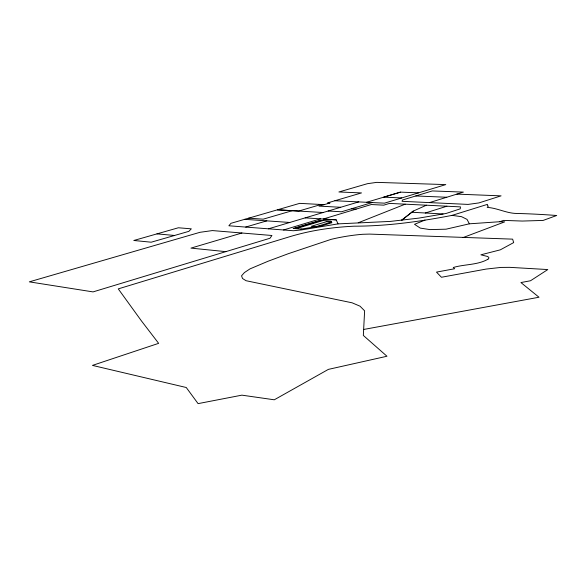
<?xml version="1.0" encoding="UTF-8"?>
<svg xmlns="http://www.w3.org/2000/svg" width="586" height="586" viewBox="0 0 586 586"><rect width="100%" height="100%" fill="white"/><g stroke="black" fill="none" stroke-linecap="round" stroke-linejoin="round"><path stroke-width="0.88" d="M413.269 211.092L401.505 220.351L413.269 211.092L426.403 205.21L460.471 206.88L460.252 208.836L446.078 213.472L418.8 218.117L390.43 221.405L338.019 223.881L301.622 229.917L293.388 230.738L228.877 225.778L230.965 223.31L299.658 203.364L324.139 204.646M487.889 259.268C477.422 265.202 464.53 264.11 453.264 267.502L454.655 268.74L436.497 272.109L441.434 277.259L486.124 269.077L500.869 267.428L509.652 267.341L547.8 269.56L530.491 280.767L520.925 282.555L539.003 297.241L363.65 329.464M358.251 222.775L405.182 204.177M425.004 220.08L414.514 224.313L420.308 228.108L429.956 229.602L446.049 229.185L469.379 223.815L499.887 221.713L504.678 221.874L463.043 237.579M499.887 221.713L503.513 220.395L522.294 221.054L543.127 220.431L556.7 215.494C543.266 214.505 529.92 213.758 516.434 213.458C506.355 213.26 497.28 208.008 487.178 207.4L488.314 206.184L487.332 205.378L487.479 204.353L452.04 215.377C419.781 221.633 387.104 226.159 354.193 226.189C331.588 227.258 309.027 230.62 287.411 237.425L118.269 288.883L141.343 320.776L158.645 343.345L92.449 365.4L186.26 387.507L198.083 403.629L241.893 395.154L274.285 399.798L328.38 369.378L386.972 356.251L363.335 335.441L364.624 310.836L360.024 306.185L352.113 302.808L246.061 280.716L242.538 278.518L241.542 275.816L244.435 272.556L249.988 268.886L268.058 261.246L288.378 253.672L331.083 239.366A41.518 8.014 -9.1 0 1 362.653 234.29L369.495 234.092L512.625 239.139L513.673 242.589L500.312 249.841L480.864 254.815L487.479 256.456L488.643 257.225A19.082 4.087 -8.1 0 1 487.889 259.268M411.775 212.257L425.341 212.996L446.898 206.213M429.472 202.602L463.38 192.105L432.292 190.941L402.45 200.016L402.069 201.32L468.075 204.411L478.872 202.924L501.067 195.856L456.86 194.12M225.83 251.643L269.992 238.253L271.926 235.491L212.396 230.576L200.016 232.298L29.3 281.851L93.035 291.901L225.83 251.643L190.963 248.112L241.908 233.008M372.161 202.558L341.506 211.766L328.167 211.011M294.26 228.525L321.216 220.395M296.135 228.665L323.098 220.519M418.565 192.838L400.487 192.127L383.683 197.16L401.688 197.951M366.602 202.287L400.487 192.127M283.529 229.976L320.454 218.856M268.476 228.818L358.727 201.899M334.892 200.742L384.511 203.159L445.778 184.597L376.739 182.371L367.466 183.682L338.906 191.974L361.496 192.919L327.691 202.866L330.006 202.976L319.004 206.111L340.693 207.276M321.069 204.492L298.714 211.063L277.456 209.81L323.142 212.513M245.68 227.068L266.784 220.863M292.311 210.689L263.18 219.171L248.669 218.168M174.569 235.469L188.868 231.345L191.314 228.833L178.371 227.771L133.813 240.48L151.188 242.208L174.569 235.469L156.967 233.873M301.094 229.089L321.868 225.771L331.852 222.724L331.141 221.054L320.249 220.329L293.176 228.496L301.299 229.053M415.811 195.958L446.752 197.255M426.403 205.21L389.5 203.408L383.742 205.159L371.319 204.529L323.238 219.032L336.232 219.882L338.019 223.881M351.3 208.814L356.222 209.085M425.341 212.996L443.082 213.985M305.189 217.867L336.232 219.882M244.699 219.325L289.77 222.468M452.04 215.377L461.526 216.674L467.035 219.391L469.379 223.815M326.6 221.662L311.203 226.335L316.118 226.687L331.544 221.999L326.6 221.662"/></g></svg>
